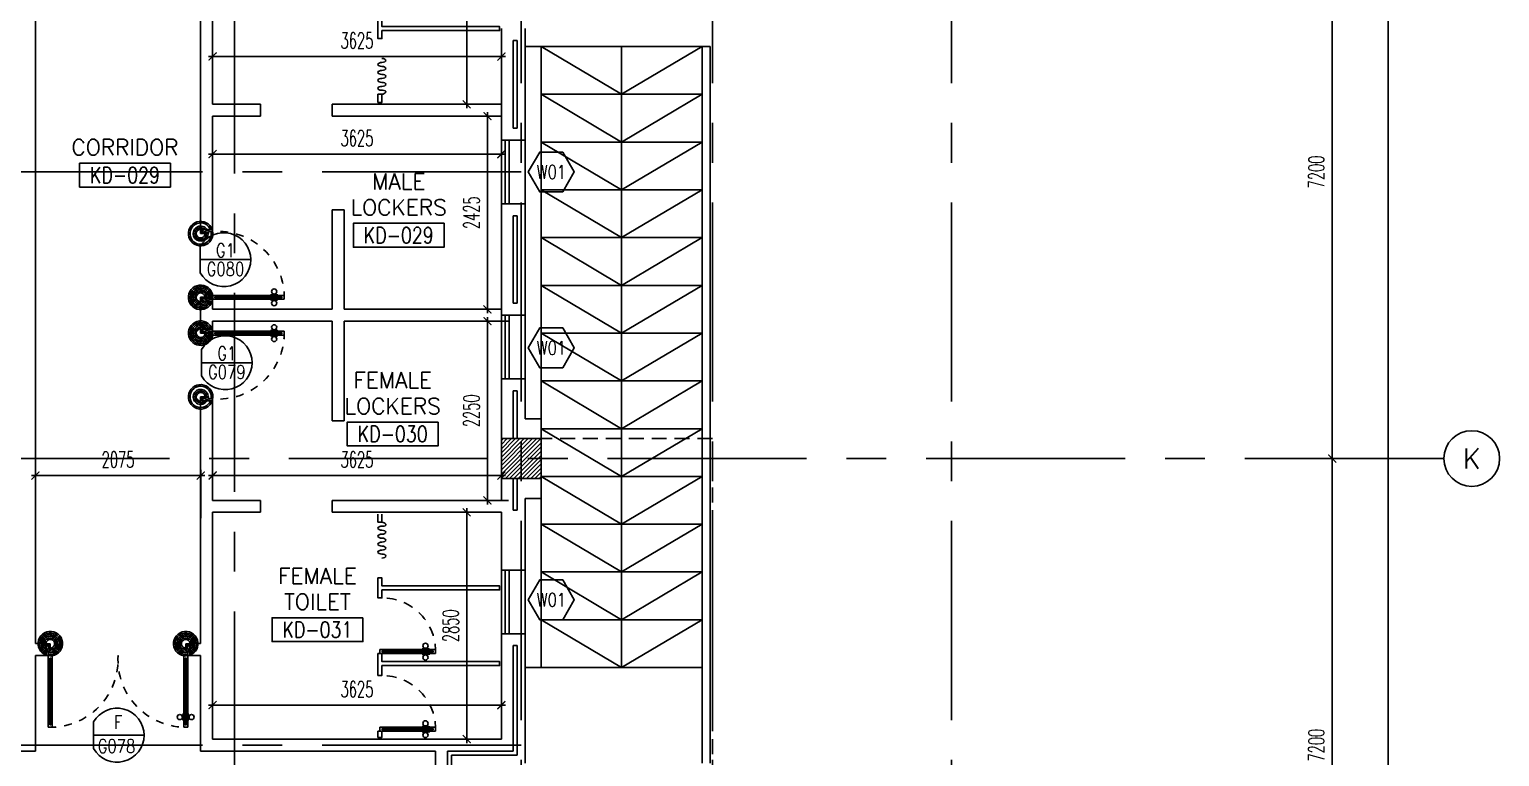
# Model space of a CAD drawing. Extents: x 417866.9 to 417960.2, y 43448 to 43538.2.
# Drawn here: x 417941.76 to 417960.22, y 43507.55 to 43516.68 of the extents above; entities that cross this region are included whole.
import ezdxf
from ezdxf.enums import TextEntityAlignment as Align

# ---------------------------------------------------------------- set-up
doc = ezdxf.new("R2010")
doc.units = 0
doc.header["$MEASUREMENT"] = 0
doc.header["$PDMODE"] = 3
doc.header["$PDSIZE"] = 0.1
for name, pattern in [('CENTERX2', [4, 2.5, -0.5, 0.5, -0.5]), ('HIDDEN', [0.375, 0.25, -0.125]), ('HIDDEN2', [0.1875, 0.125, -0.0625])]:
    doc.linetypes.add(name, pattern=pattern)
doc.layers.get('0').update_dxf_attribs({"linetype": 'CONTINUOUS'})
doc.layers.get('DEFPOINTS').update_dxf_attribs({"linetype": 'CONTINUOUS'})
for name, color, linetype in [('AX-CR', 2, 'CONTINUOUS'), ('AX-DIM', 4, 'CONTINUOUS'), ('AX-TXT', 6, 'CONTINUOUS'), ('AXES', 11, 'CENTERX2'), ('CANOPY-LN', 3, 'CONTINUOUS'), ('COL', 2, 'CONTINUOUS'), ('CURT', 7, 'CONTINUOUS'), ('DIM', 4, 'CONTINUOUS'), ('DOOR', 4, 'CONTINUOUS'), ('DOOR-CR', 2, 'CONTINUOUS'), ('DOOR-NO', 3, 'CONTINUOUS'), ('Handrail', 4, 'CONTINUOUS'), ('HAT', 8, 'CONTINUOUS'), ('INSUL', 7, 'CONTINUOUS'), ('PART', 9, 'CONTINUOUS'), ('Ramb', 3, 'CONTINUOUS'), ('RM-BOX', 2, 'CONTINUOUS'), ('RM-NAME', 2, 'CONTINUOUS'), ('RM-NO', 2, 'CONTINUOUS'), ('WALL', 2, 'CONTINUOUS'), ('WIN', 5, 'CONTINUOUS'), ('WIN-BOX', 3, 'CONTINUOUS'), ('WIN-NO', 5, 'CONTINUOUS')]:
    doc.layers.add(name, color=color, linetype=linetype)
doc.styles.add('ROMANS', font='ROMANS.shx', dxfattribs={"width": 0.6})
doc.dimstyles.new('STANDARD in', dxfattribs={"dimtxt": 0.2, "dimasz": 0.1, "dimexe": 0.07, "dimexo": 0.05, "dimgap": 0.1, "dimtad": 1, "dimdec": 0, "dimlfac": 1000, "dimzin": 0, "dimdsep": 46, "dimtxsty": 'ROMANS', "dimblk": 'ARCHTICK', "dimcen": 0.05, "dimdle": 0.05, "dimclrd": 4, "dimclre": 4, "dimclrt": 2, "dimadec": 0, "dimazin": 0, "dimtfac": 1, "dimtdec": 0, "dimtmove": 2, "dimatfit": 3, "dimfxl": 0, "dimtolj": 1, "dimtzin": 0, "dimarcsym": 0})

# ---------------------------------------------------------------- blocks, each defined once
blk = doc.blocks.new('_ARCHTICK')
at = {"color": 0, "linetype": 'ByBlock', "const_width": 0.15}
blk.add_lwpolyline([(-0.5, -0.5), (0.5, 0.5)], dxfattribs=at)
blk = doc.blocks.new('*D597')
at = {"layer": 'AX-DIM', "color": 4, "lineweight": -2}
for p, q in [((417958.819, 43525.994), (417958.819, 43466.574)), ((417948.236, 43525.944), (417958.889, 43525.944)), ((417948.726, 43466.624), (417958.889, 43466.624))]:
    blk.add_line(p, q, dxfattribs=at)
at = {"layer": 'DEFPOINTS', "color": 0}
for p in [(417948.186, 43525.944), (417948.676, 43466.624), (417958.819, 43466.624)]:
    blk.add_point(p, dxfattribs=at)
at = {"layer": 'AX-DIM', "color": 4, "lineweight": -2, "xscale": 0.1, "yscale": 0.1, "zscale": 0.1}
for p, rotation in [((417958.819, 43525.944), 90), ((417958.819, 43466.624), 270)]:
    blk.add_blockref('_ARCHTICK', p, dxfattribs=dict(at, rotation=rotation))
at = {"layer": 'AX-DIM', "color": 2, "insert": (417958.619, 43496.284), "char_height": 0.2, "attachment_point": 5, "rotation": 90, "style": 'ROMANS'}
blk.add_mtext('\\A1;59320', dxfattribs=at)
blk = doc.blocks.new('CURT2')
at = {"layer": 'CURT'}
blk.add_lwpolyline([(0, 0, -0.116434), (-19, -31, -0.116434), (-50, -50, -0.56066), (-101, -7, 0.45929), (-150, 50, 0.414214), (-200, 0, -0.414214), (-250, -50, -0.414214), (-300, 0, 0.414214), (-350, 50, 0.414214), (-400, 0, -0.414214), (-450, -50, -0.414214), (-500, 0, 0.414214), (-550, 50, 0.414214), (-600, 0, -0.414214), (-650, -50, -0.414214), (-700, 0, 0.414214), (-750, 50, 0.414214), (-800, 0, -0.414214), (-850, -50, -0.414214), (-900, 0, 0.414214)], format="xyb", dxfattribs=at)
blk = doc.blocks.new('RM1')
at = {"layer": 'RM-BOX'}
blk.add_lwpolyline([(570, -200), (-570, -200), (-570, -500), (570, -500)], close=True, dxfattribs=at)
at = {"layer": 'RM-NAME', "style": 'ROMANS'}
for tag, p in [('ROOMNAME1', (0, 324)), ('ROOMNAME2', (0, 0))]:
    blk.add_attdef(tag, text='', height=200, dxfattribs=at).set_placement(p, align=Align.MIDDLE)
at = {"layer": 'RM-NO', "style": 'ROMANS', "width": 0.8}
blk.add_attdef('ROOMNO', text='', height=200, dxfattribs=at).set_placement((0, -350), align=Align.MIDDLE)
blk = doc.blocks.new('A$C272A55A0')
at = {"layer": 'DOOR', "color": 0, "linetype": 'ByBlock'}
for p, q in [((0, 900), (0, 1050)), ((50, 1050), (0, 1050)), ((25, 950), (50, 950)), ((25, 900), (25, 950)), ((50, 950), (50, 1050)), ((1750, 950), (1750, 1050)), ((1750, 1050), (1800, 1050)), ((1775, 950), (1750, 950)), ((1775, 900), (1775, 950)), ((1800, 1050), (1800, 900)), ((0, 900), (25, 900)), ((75, 900), (25, 900)), ((25, 850), (25, 900)), ((42, 850), (25, 850)), ((58, 870), (42, 870)), ((42, 870), (42, 850)), ((58, 850), (58, 870)), ((75, 850), (58, 850)), ((75, 900), (75, 850)), ((1725, 900), (1775, 900)), ((1725, 900), (1725, 850)), ((1725, 850), (1742, 850)), ((1742, 870), (1758, 870)), ((1742, 850), (1742, 870)), ((1758, 870), (1758, 850)), ((1758, 850), (1775, 850)), ((1800, 900), (1775, 900)), ((1775, 850), (1775, 900)), ((25, 50), (42, 50)), ((25, 50), (25, 0)), ((25, 0), (75, 0)), ((75, 0), (25, 0)), ((42, 50), (42, 30)), ((42, 30), (58, 30)), ((58, 50), (75, 50)), ((58, 50), (58, 30)), ((75, 50), (75, 0)), ((1718, 160), (1709, 160)), ((1709, 95), (1709, 160)), ((1718, 95), (1709, 95)), ((1725, 173), (1718, 173)), ((1718, 173), (1718, 83)), ((1718, 95), (1718, 160)), ((1725, 83), (1718, 83)), ((1742, 50), (1725, 50)), ((1725, 50), (1725, 0)), ((1775, 0), (1725, 0)), ((1725, 0), (1775, 0)), ((1742, 50), (1742, 30)), ((1758, 30), (1742, 30)), ((1775, 50), (1758, 50)), ((1758, 50), (1758, 30)), ((1775, 173), (1782, 173)), ((1775, 83), (1782, 83)), ((1775, 50), (1775, 0)), ((1782, 173), (1782, 83)), ((1782, 160), (1791, 160)), ((1782, 95), (1782, 160)), ((1782, 95), (1791, 95)), ((1791, 95), (1791, 160))]:
    blk.add_line(p, q, dxfattribs=at)
at = {"layer": 'DOOR', "color": 9, "linetype": 'ByBlock'}
for p, q in [((50, 1050), (0, 1010)), ((50, 1050), (0, 937)), ((50, 1050), (37, 950)), ((1750, 1050), (1800, 1010)), ((1750, 1050), (1800, 937)), ((1750, 1050), (1763, 950))]:
    blk.add_line(p, q, dxfattribs=at)
at = {"layer": 'DOOR', "linetype": 'ByBlock'}
for p, q in [((25, 850), (25, 50)), ((42, 850), (42, 50)), ((58, 850), (58, 50)), ((75, 50), (75, 850)), ((1725, 50), (1725, 850)), ((1742, 850), (1742, 50)), ((1758, 850), (1758, 50)), ((1775, 850), (1775, 50))]:
    blk.add_line(p, q, dxfattribs=at)
at = {"layer": 'DOOR', "color": 0, "linetype": 'ByBlock'}
for centre in [(1676, 128), (1824, 128)]:
    blk.add_circle(centre, 32.4, dxfattribs=at)
at = {"layer": 'DOOR', "color": 9, "linetype": 'ByBlock'}
for centre, radius, start, end in [((50, 1050), 54.4, 203.2074, 270), ((50, 1050), 74.4, 227.7764, 270), ((50, 1050), 94.4, 238.0182, 270), ((50, 1050), 114, 244.0838, 257.3774), ((50, 1050), 134, 248.1598, 259.28), ((50, 1050), 34.4, 180, 270), ((50, 1050), 14.4, 180, 270), ((1750, 1050), 14.4, 270, 0), ((1750, 1050), 34.4, 270, 0), ((1750, 1050), 54.4, 270, 336.7926), ((1750, 1050), 74.4, 270, 312.2236), ((1750, 1050), 94.4, 270, 301.9818), ((1750, 1050), 114, 282.6226, 295.9162), ((1750, 1050), 134, 280.72, 291.8402), ((50, 1050), 154, 251.1053, 256.2858), ((1750, 1050), 154, 283.7142, 288.8947)]:
    blk.add_arc(centre, radius, start, end, dxfattribs=at)
at = {"layer": 'DOOR', "linetype": 'HIDDEN', "ltscale": 0.5}
for centre, start, end in [((50, 851), 268.3174, 3.2965), ((1750, 851), 176.7035, 271.6826)]:
    blk.add_arc(centre, 851, start, end, dxfattribs=at)
at = {"layer": 'WALL', "linetype": 'ByBlock'}
blk.add_line((1800, 900), (1800, 1050), dxfattribs=at)
blk = doc.blocks.new('DD1')
at = {"layer": 'DOOR-CR'}
blk.add_line((-316, 0), (316, 0), dxfattribs=at)
blk.add_lwpolyline([(-316, -166, 3.820224), (-316, 166)], format="xyb", close=True, dxfattribs=at)
at = {"layer": 'DOOR-NO', "color": 255, "style": 'ROMANS'}
for tag, width, p in [('G', 0.8, (-22, 156)), ('0000', 0.7, (-22, -136))]:
    blk.add_attdef(tag, text='', height=196, dxfattribs=dict(at, width=width)).set_placement(p, align=Align.MIDDLE)
blk = doc.blocks.new('DOOR90')
at = {"layer": 'DOOR', "color": 7, "linetype": 'ByBlock'}
for p, q in [((-150, 0), (0, 0)), ((-150, 0), (-150, -25)), ((0, -50), (-114, 0)), ((0, -50), (-40, 0)), ((0, -50), (0, 0)), ((-1000, -25), (-1050, -25)), ((-1050, -75), (-1050, -25)), ((-1050, -25), (-1050, -75)), ((-1000, -75), (-1050, -75)), ((-1000, -42), (-1020, -42)), ((-1020, -42), (-1020, -58)), ((-1000, -58), (-1020, -58)), ((-1000, -25), (-1000, -42)), ((-1000, -58), (-1000, -75)), ((-878, -18), (-968, -18)), ((-968, -25), (-968, -18)), ((-968, -75), (-968, -82)), ((-878, -82), (-968, -82)), ((-955, -9), (-890, -9)), ((-955, -18), (-955, -9)), ((-955, -18), (-890, -18)), ((-955, -82), (-890, -82)), ((-955, -82), (-955, -91)), ((-955, -91), (-890, -91)), ((-890, -18), (-890, -9)), ((-890, -82), (-890, -91)), ((-878, -25), (-878, -18)), ((-878, -75), (-878, -82)), ((-200, -25), (-150, -25)), ((-200, -42), (-200, -25)), ((-180, -42), (-200, -42)), ((-200, -58), (-180, -58)), ((-200, -75), (-200, -58)), ((-150, -75), (-200, -75)), ((-180, -58), (-180, -42)), ((-150, -25), (-100, -25)), ((-150, -75), (-150, -25)), ((-100, -25), (-100, -50)), ((0, -50), (-100, -37)), ((-100, -50), (0, -50)), ((-150, -875), (-100, -875)), ((-150, -900), (-150, -875)), ((-150, -900), (0, -900)), ((0, -900), (-150, -900)), ((0, -850), (-114, -900)), ((-100, -875), (-100, -850)), ((0, -850), (-100, -863)), ((-100, -850), (0, -850)), ((0, -850), (-40, -900)), ((0, -850), (0, -900))]:
    blk.add_line(p, q, dxfattribs=at)
at = {"layer": 'DOOR', "linetype": 'ByBlock'}
for p, q in [((-200, -25), (-1000, -25)), ((-200, -42), (-1000, -42)), ((-200, -58), (-1000, -58)), ((-1000, -75), (-200, -75))]:
    blk.add_line(p, q, dxfattribs=at)
at = {"layer": 'DOOR', "color": 7, "linetype": 'ByBlock'}
for centre in [(-923, 24), (-923, -124)]:
    blk.add_circle(centre, 32.4, dxfattribs=at)
for centre, radius, start, end in [((0, -50), 154, 161.1053, 166.2858), ((0, -50), 94.4, 148.0182, 180), ((0, -50), 134, 158.1598, 169.28), ((0, -50), 114, 154.0838, 167.3774), ((0, -50), 74.4, 137.7764, 180), ((0, -50), 54.4, 113.2074, 180), ((0, -50), 34.4, 90, 180), ((0, -50), 14.4, 90, 180), ((0, -850), 154, 193.7142, 198.8947), ((0, -850), 134, 190.72, 201.8402), ((0, -850), 94.4, 180, 211.9818), ((0, -850), 74.4, 180, 222.2236), ((0, -850), 54.4, 180, 246.7926), ((0, -850), 34.4, 180, 270), ((0, -850), 14.4, 180, 270)]:
    blk.add_arc(centre, radius, start, end, dxfattribs=at)
at = {"layer": 'DOOR', "linetype": 'HIDDEN', "ltscale": 0.5}
blk.add_arc((-222, -50), 828, 178.2701, 275.003, dxfattribs=at)
blk = doc.blocks.new('WW1')
at = {"layer": 'WIN-BOX'}
blk.add_lwpolyline([(144, -250), (289, 0), (144, 250), (-144, 250), (-289, 0), (-144, -250)], close=True, dxfattribs=at)
at = {"layer": 'WIN-NO', "style": 'ROMANS', "width": 0.8}
blk.add_attdef('W00', text='', height=170, dxfattribs=at).set_placement((0, 0), align=Align.MIDDLE)
blk = doc.blocks.new('COL50')
at = {"layer": 'COL'}
blk.add_lwpolyline([(-250, 250), (-250, -250), (250, -250), (250, 250)], close=True, dxfattribs=at)
blk = doc.blocks.new('*X112')
at = {"color": 0}
for p, q in [((253126, 55101), (253626, 55601)), ((253129, 55156), (253573, 55601)), ((253129, 55209), (253520, 55601)), ((253129, 55262), (253467, 55601)), ((253129, 55315), (253414, 55601)), ((253129, 55368), (253361, 55601)), ((253129, 55421), (253308, 55601)), ((253129, 55475), (253255, 55601)), ((253129, 55528), (253202, 55601)), ((253129, 55581), (253149, 55601)), ((253179, 55101), (253629, 55550)), ((253232, 55101), (253629, 55497)), ((253285, 55101), (253629, 55444)), ((253338, 55101), (253629, 55391)), ((253391, 55101), (253629, 55338)), ((253444, 55101), (253629, 55285)), ((253497, 55101), (253629, 55232)), ((253551, 55101), (253629, 55179)), ((253604, 55101), (253629, 55126))]:
    blk.add_line(p, q, dxfattribs=at)
blk = doc.blocks.new('*D151')
at = {"layer": 'AX-DIM', "color": 4, "lineweight": -2}
for p, q in [((417957.769, 43511.294), (417958.189, 43511.294)), ((417958.119, 43511.344), (417958.119, 43504.044)), ((417957.769, 43504.094), (417958.189, 43504.094))]:
    blk.add_line(p, q, dxfattribs=at)
at = {"layer": 'DEFPOINTS', "color": 0}
for p in [(417957.719, 43511.294), (417957.719, 43504.094), (417958.119, 43504.094)]:
    blk.add_point(p, dxfattribs=at)
at = {"layer": 'AX-DIM', "color": 4, "lineweight": -2, "xscale": 0.1, "yscale": 0.1, "zscale": 0.1}
for p, rotation in [((417958.119, 43511.294), 90), ((417958.119, 43504.094), 270)]:
    blk.add_blockref('_ARCHTICK', p, dxfattribs=dict(at, rotation=rotation))
at = {"layer": 'AX-DIM', "color": 2, "insert": (417957.919, 43507.694), "char_height": 0.2, "attachment_point": 5, "rotation": 90, "style": 'ROMANS'}
blk.add_mtext('\\A1;7200', dxfattribs=at)
blk = doc.blocks.new('*D153')
at = {"layer": 'AX-DIM', "color": 4, "lineweight": -2}
for p, q in [((417957.769, 43518.494), (417958.189, 43518.494)), ((417958.119, 43518.544), (417958.119, 43511.244)), ((417957.769, 43511.294), (417958.189, 43511.294))]:
    blk.add_line(p, q, dxfattribs=at)
at = {"layer": 'DEFPOINTS', "color": 0}
for p in [(417957.719, 43518.494), (417957.719, 43511.294), (417958.119, 43511.294)]:
    blk.add_point(p, dxfattribs=at)
at = {"layer": 'AX-DIM', "color": 4, "lineweight": -2, "xscale": 0.1, "yscale": 0.1, "zscale": 0.1}
for p, rotation in [((417958.119, 43518.494), 90), ((417958.119, 43511.294), 270)]:
    blk.add_blockref('_ARCHTICK', p, dxfattribs=dict(at, rotation=rotation))
at = {"layer": 'AX-DIM', "color": 2, "insert": (417957.919, 43514.894), "char_height": 0.2, "attachment_point": 5, "rotation": 90, "style": 'ROMANS'}
blk.add_mtext('\\A1;7200', dxfattribs=at)
blk = doc.blocks.new('AXR')
at = {"layer": 'AX-CR'}
blk.add_circle((350, 0), 350, dxfattribs=at)
at = {"layer": 'AX-TXT', "style": 'ROMANS'}
blk.add_attdef('AX', text='', height=250, dxfattribs=at).set_placement((350, 0), align=Align.MIDDLE)
blk = doc.blocks.new('*D331')
at = {"layer": 'DEFPOINTS', "color": 0}
for p in [(417947.502, 43518.594), (417947.252, 43515.744), (417947.502, 43515.744)]:
    blk.add_point(p, dxfattribs=at)
at = {"layer": 'DIM', "color": 4, "lineweight": -2}
for p, q in [((417947.452, 43518.594), (417947.182, 43518.594)), ((417947.252, 43518.644), (417947.252, 43515.694)), ((417947.452, 43515.744), (417947.182, 43515.744))]:
    blk.add_line(p, q, dxfattribs=at)
at = {"layer": 'DIM', "color": 4, "lineweight": -2, "xscale": 0.1, "yscale": 0.1, "zscale": 0.1}
for p, rotation in [((417947.252, 43518.594), 90), ((417947.252, 43515.744), 270)]:
    blk.add_blockref('_ARCHTICK', p, dxfattribs=dict(at, rotation=rotation))
at = {"layer": 'DIM', "color": 2, "insert": (417947.052, 43517.169), "char_height": 0.2, "attachment_point": 5, "rotation": 90, "style": 'ROMANS'}
blk.add_mtext('\\A1;2850', dxfattribs=at)
blk = doc.blocks.new('*D332')
at = {"layer": 'DEFPOINTS', "color": 0}
for p in [(417944.062, 43516.344), (417944.062, 43516.094), (417947.687, 43516.094)]:
    blk.add_point(p, dxfattribs=at)
at = {"layer": 'DIM', "color": 4, "lineweight": -2}
for p, q in [((417944.062, 43516.144), (417944.062, 43516.414)), ((417947.687, 43516.144), (417947.687, 43516.414)), ((417947.737, 43516.344), (417944.012, 43516.344))]:
    blk.add_line(p, q, dxfattribs=at)
at = {"layer": 'DIM', "color": 4, "lineweight": -2, "xscale": 0.1, "yscale": 0.1, "zscale": 0.1, "rotation": 180}
blk.add_blockref('_ARCHTICK', (417944.062, 43516.344), dxfattribs=at)
at = {"layer": 'DIM', "color": 4, "lineweight": -2, "xscale": 0.1, "yscale": 0.1, "zscale": 0.1}
blk.add_blockref('_ARCHTICK', (417947.687, 43516.344), dxfattribs=at)
at = {"layer": 'DIM', "color": 2, "insert": (417945.874, 43516.544), "char_height": 0.2, "attachment_point": 5, "style": 'ROMANS'}
blk.add_mtext('\\A1;3625', dxfattribs=at)
blk = doc.blocks.new('*D585')
at = {"layer": 'DEFPOINTS', "color": 0}
for p in [(417947.179, 43515.594), (417947.179, 43513.169), (417947.512, 43513.169)]:
    blk.add_point(p, dxfattribs=at)
at = {"layer": 'DIM', "color": 4, "lineweight": -2}
for p, q in [((417947.512, 43515.644), (417947.512, 43513.119)), ((417947.229, 43515.594), (417947.582, 43515.594)), ((417947.229, 43513.169), (417947.582, 43513.169))]:
    blk.add_line(p, q, dxfattribs=at)
at = {"layer": 'DIM', "color": 4, "lineweight": -2, "xscale": 0.1, "yscale": 0.1, "zscale": 0.1}
for p, rotation in [((417947.512, 43515.594), 90), ((417947.512, 43513.169), 270)]:
    blk.add_blockref('_ARCHTICK', p, dxfattribs=dict(at, rotation=rotation))
at = {"layer": 'DIM', "color": 2, "insert": (417947.312, 43514.382), "char_height": 0.2, "attachment_point": 5, "rotation": 90, "style": 'ROMANS'}
blk.add_mtext('\\A1;2425', dxfattribs=at)
blk = doc.blocks.new('*D333')
at = {"layer": 'DEFPOINTS', "color": 0}
for p in [(417944.062, 43515.118), (417944.062, 43514.456), (417947.687, 43513.694)]:
    blk.add_point(p, dxfattribs=at)
at = {"layer": 'DIM', "color": 4, "lineweight": -2}
for p, q in [((417947.737, 43515.118), (417944.012, 43515.118)), ((417944.062, 43514.506), (417944.062, 43515.188)), ((417947.687, 43513.744), (417947.687, 43515.188))]:
    blk.add_line(p, q, dxfattribs=at)
at = {"layer": 'DIM', "color": 4, "lineweight": -2, "xscale": 0.1, "yscale": 0.1, "zscale": 0.1, "rotation": 180}
blk.add_blockref('_ARCHTICK', (417944.062, 43515.118), dxfattribs=at)
at = {"layer": 'DIM', "color": 4, "lineweight": -2, "xscale": 0.1, "yscale": 0.1, "zscale": 0.1}
blk.add_blockref('_ARCHTICK', (417947.687, 43515.118), dxfattribs=at)
at = {"layer": 'DIM', "color": 2, "insert": (417945.874, 43515.318), "char_height": 0.2, "attachment_point": 5, "style": 'ROMANS'}
blk.add_mtext('\\A1;3625', dxfattribs=at)
blk = doc.blocks.new('*D584')
at = {"layer": 'DEFPOINTS', "color": 0}
for p in [(417947.825, 43513.019), (417947.512, 43510.769), (417947.825, 43510.769)]:
    blk.add_point(p, dxfattribs=at)
at = {"layer": 'DIM', "color": 4, "lineweight": -2}
for p, q in [((417947.512, 43513.069), (417947.512, 43510.719)), ((417947.775, 43513.019), (417947.442, 43513.019)), ((417947.775, 43510.769), (417947.442, 43510.769))]:
    blk.add_line(p, q, dxfattribs=at)
at = {"layer": 'DIM', "color": 4, "lineweight": -2, "xscale": 0.1, "yscale": 0.1, "zscale": 0.1}
for p, rotation in [((417947.512, 43513.019), 90), ((417947.512, 43510.769), 270)]:
    blk.add_blockref('_ARCHTICK', p, dxfattribs=dict(at, rotation=rotation))
at = {"layer": 'DIM', "color": 2, "insert": (417947.312, 43511.894), "char_height": 0.2, "attachment_point": 5, "rotation": 90, "style": 'ROMANS'}
blk.add_mtext('\\A1;2250', dxfattribs=at)
blk = doc.blocks.new('*D334')
at = {"layer": 'DEFPOINTS', "color": 0}
for p in [(417944.062, 43511.081), (417944.062, 43510.907), (417947.687, 43510.907)]:
    blk.add_point(p, dxfattribs=at)
at = {"layer": 'DIM', "color": 4, "lineweight": -2}
for p, q in [((417947.737, 43511.081), (417944.012, 43511.081)), ((417944.062, 43510.957), (417944.062, 43511.151)), ((417947.687, 43510.957), (417947.687, 43511.151))]:
    blk.add_line(p, q, dxfattribs=at)
at = {"layer": 'DIM', "color": 4, "lineweight": -2, "xscale": 0.1, "yscale": 0.1, "zscale": 0.1, "rotation": 180}
blk.add_blockref('_ARCHTICK', (417944.062, 43511.081), dxfattribs=at)
at = {"layer": 'DIM', "color": 4, "lineweight": -2, "xscale": 0.1, "yscale": 0.1, "zscale": 0.1}
blk.add_blockref('_ARCHTICK', (417947.687, 43511.081), dxfattribs=at)
at = {"layer": 'DIM', "color": 2, "insert": (417945.874, 43511.281), "char_height": 0.2, "attachment_point": 5, "style": 'ROMANS'}
blk.add_mtext('\\A1;3625', dxfattribs=at)
blk = doc.blocks.new('*D335')
at = {"layer": 'DEFPOINTS', "color": 0}
for p in [(417947.523, 43510.619), (417947.252, 43507.769), (417947.523, 43507.769)]:
    blk.add_point(p, dxfattribs=at)
at = {"layer": 'DIM', "color": 4, "lineweight": -2}
for p, q in [((417947.252, 43510.669), (417947.252, 43507.719)), ((417947.473, 43510.619), (417947.182, 43510.619)), ((417947.473, 43507.769), (417947.182, 43507.769))]:
    blk.add_line(p, q, dxfattribs=at)
at = {"layer": 'DIM', "color": 4, "lineweight": -2, "xscale": 0.1, "yscale": 0.1, "zscale": 0.1}
for p, rotation in [((417947.252, 43510.619), 90), ((417947.252, 43507.769), 270)]:
    blk.add_blockref('_ARCHTICK', p, dxfattribs=dict(at, rotation=rotation))
at = {"layer": 'DIM', "color": 2, "insert": (417947.052, 43509.194), "char_height": 0.2, "attachment_point": 5, "rotation": 90, "style": 'ROMANS'}
blk.add_mtext('\\A1;2850', dxfattribs=at)
blk = doc.blocks.new('*D336')
at = {"layer": 'DEFPOINTS', "color": 0}
for p in [(417944.062, 43508.238), (417944.062, 43508.197), (417947.687, 43508.238)]:
    blk.add_point(p, dxfattribs=at)
at = {"layer": 'DIM', "color": 4, "lineweight": -2}
for p, q in [((417947.737, 43508.197), (417944.012, 43508.197)), ((417944.062, 43508.188), (417944.062, 43508.127)), ((417947.687, 43508.188), (417947.687, 43508.127))]:
    blk.add_line(p, q, dxfattribs=at)
at = {"layer": 'DIM', "color": 4, "lineweight": -2, "xscale": 0.1, "yscale": 0.1, "zscale": 0.1, "rotation": 180}
blk.add_blockref('_ARCHTICK', (417944.062, 43508.197), dxfattribs=at)
at = {"layer": 'DIM', "color": 4, "lineweight": -2, "xscale": 0.1, "yscale": 0.1, "zscale": 0.1}
blk.add_blockref('_ARCHTICK', (417947.687, 43508.197), dxfattribs=at)
at = {"layer": 'DIM', "color": 2, "insert": (417945.874, 43508.397), "char_height": 0.2, "attachment_point": 5, "style": 'ROMANS'}
blk.add_mtext('\\A1;3625', dxfattribs=at)
blk = doc.blocks.new('*D337')
at = {"layer": 'DEFPOINTS', "color": 0}
for p in [(417941.837, 43511.081), (417941.837, 43510.494), (417943.912, 43510.494)]:
    blk.add_point(p, dxfattribs=at)
at = {"layer": 'DIM', "color": 4, "lineweight": -2}
for p, q in [((417943.962, 43511.081), (417941.787, 43511.081)), ((417941.837, 43510.544), (417941.837, 43511.151)), ((417943.912, 43510.544), (417943.912, 43511.151))]:
    blk.add_line(p, q, dxfattribs=at)
at = {"layer": 'DIM', "color": 4, "lineweight": -2, "xscale": 0.1, "yscale": 0.1, "zscale": 0.1, "rotation": 180}
blk.add_blockref('_ARCHTICK', (417941.837, 43511.081), dxfattribs=at)
at = {"layer": 'DIM', "color": 4, "lineweight": -2, "xscale": 0.1, "yscale": 0.1, "zscale": 0.1}
blk.add_blockref('_ARCHTICK', (417943.912, 43511.081), dxfattribs=at)
at = {"layer": 'DIM', "color": 2, "insert": (417942.874, 43511.281), "char_height": 0.2, "attachment_point": 5, "style": 'ROMANS'}
blk.add_mtext('\\A1;2075', dxfattribs=at)

msp = doc.modelspace()

# ---------------------------------------------------------------- linework, layer by layer
at = {"layer": 'AXES'}
for p, q in [((417947.9366, 43460.01), (417947.9366, 43537.5491)), ((417950.3366, 43460.01), (417950.3366, 43537.5491)), ((417953.3366, 43460.01), (417953.3366, 43537.5491)), ((417944.3366, 43466.8743), (417944.3366, 43525.6943)), ((417947.9366, 43514.8943), (417929.9366, 43514.8943)), ((417959.5194, 43511.2943), (417889.6966, 43511.2943)), ((417947.9366, 43507.6943), (417889.6966, 43507.6943))]:
    msp.add_line(p, q, dxfattribs=at)
at = {"layer": 'CANOPY-LN', "linetype": 'HIDDEN2', "ltscale": 1.5}
for p, q in [((417950.3366, 43511.5443), (417948.1866, 43511.5443)), ((417950.3366, 43503.8443), (417950.3366, 43511.5443))]:
    msp.add_line(p, q, dxfattribs=at)
at = {"layer": 'DOOR', "linetype": 'ByBlock'}
for p, q in [((417946.1616, 43508.8943), (417946.2116, 43508.8943)), ((417946.1616, 43508.8943), (417946.1616, 43508.8443)), ((417946.2116, 43508.8443), (417946.1616, 43508.8443)), ((417946.2116, 43508.8773), (417946.1916, 43508.8773)), ((417946.1916, 43508.8773), (417946.1916, 43508.8613)), ((417946.1916, 43508.8613), (417946.2116, 43508.8613)), ((417946.8116, 43508.8943), (417946.2116, 43508.8943)), ((417946.2116, 43508.8943), (417946.2116, 43508.8773)), ((417946.2116, 43508.8773), (417946.8116, 43508.8773)), ((417946.2116, 43508.8613), (417946.8116, 43508.8613)), ((417946.2116, 43508.8613), (417946.2116, 43508.8443)), ((417946.2116, 43508.8443), (417946.8116, 43508.8443)), ((417946.7019, 43508.9015), (417946.7019, 43508.9105)), ((417946.7667, 43508.9105), (417946.7019, 43508.9105)), ((417946.7667, 43508.9015), (417946.7019, 43508.9015)), ((417946.7019, 43508.8371), (417946.7019, 43508.8281)), ((417946.7667, 43508.8371), (417946.7019, 43508.8371)), ((417946.7667, 43508.8281), (417946.7019, 43508.8281)), ((417946.7667, 43508.9015), (417946.7667, 43508.9105)), ((417946.7667, 43508.8371), (417946.7667, 43508.8281)), ((417946.7793, 43508.8943), (417946.7793, 43508.9015)), ((417946.7893, 43508.9015), (417946.7793, 43508.9015)), ((417946.7793, 43508.8443), (417946.7793, 43508.8371)), ((417946.7893, 43508.8371), (417946.7793, 43508.8371)), ((417946.7893, 43508.8943), (417946.7893, 43508.9015)), ((417946.7893, 43508.8443), (417946.7893, 43508.8371)), ((417946.8116, 43508.8773), (417946.8116, 43508.8943)), ((417946.8116, 43508.8943), (417946.8616, 43508.8943)), ((417946.8116, 43508.8773), (417946.8316, 43508.8773)), ((417946.8116, 43508.8443), (417946.8116, 43508.8613)), ((417946.8116, 43508.8613), (417946.8316, 43508.8613)), ((417946.8116, 43508.8443), (417946.8616, 43508.8443)), ((417946.8316, 43508.8613), (417946.8316, 43508.8773)), ((417946.8616, 43508.8443), (417946.8616, 43508.8943)), ((417946.8616, 43508.8943), (417946.8616, 43508.8443)), ((417946.1616, 43507.9193), (417946.2116, 43507.9193)), ((417946.1616, 43507.9193), (417946.1616, 43507.8693)), ((417946.2116, 43507.9023), (417946.1916, 43507.9023)), ((417946.1916, 43507.9023), (417946.1916, 43507.8863)), ((417946.8116, 43507.9193), (417946.2116, 43507.9193)), ((417946.2116, 43507.9193), (417946.2116, 43507.9023)), ((417946.2116, 43507.9023), (417946.8116, 43507.9023)), ((417946.7019, 43507.9265), (417946.7019, 43507.9355)), ((417946.7667, 43507.9355), (417946.7019, 43507.9355)), ((417946.7667, 43507.9265), (417946.7019, 43507.9265)), ((417946.7667, 43507.9265), (417946.7667, 43507.9355)), ((417946.7793, 43507.9193), (417946.7793, 43507.9265)), ((417946.7893, 43507.9265), (417946.7793, 43507.9265)), ((417946.7893, 43507.9193), (417946.7893, 43507.9265)), ((417946.8116, 43507.9023), (417946.8116, 43507.9193)), ((417946.8116, 43507.9193), (417946.8616, 43507.9193)), ((417946.8116, 43507.9023), (417946.8316, 43507.9023)), ((417946.8316, 43507.8863), (417946.8316, 43507.9023)), ((417946.8616, 43507.8693), (417946.8616, 43507.9193)), ((417946.8616, 43507.9193), (417946.8616, 43507.8693)), ((417946.2116, 43507.8693), (417946.1616, 43507.8693)), ((417946.1916, 43507.8863), (417946.2116, 43507.8863)), ((417946.2116, 43507.8863), (417946.8116, 43507.8863)), ((417946.2116, 43507.8863), (417946.2116, 43507.8693)), ((417946.2116, 43507.8693), (417946.8116, 43507.8693)), ((417946.7019, 43507.8621), (417946.7019, 43507.8531)), ((417946.7667, 43507.8621), (417946.7019, 43507.8621)), ((417946.7667, 43507.8531), (417946.7019, 43507.8531)), ((417946.7667, 43507.8621), (417946.7667, 43507.8531)), ((417946.7793, 43507.8693), (417946.7793, 43507.8621)), ((417946.7893, 43507.8621), (417946.7793, 43507.8621)), ((417946.7893, 43507.8693), (417946.7893, 43507.8621)), ((417946.8116, 43507.8693), (417946.8116, 43507.8863)), ((417946.8116, 43507.8863), (417946.8316, 43507.8863)), ((417946.8116, 43507.8693), (417946.8616, 43507.8693))]:
    msp.add_line(p, q, dxfattribs=at)
for centre in [(417946.7343, 43508.9429), (417946.7343, 43508.7958), (417946.7343, 43507.9679), (417946.7343, 43507.8208)]:
    msp.add_circle(centre, 0.0324, dxfattribs=at)
at = {"layer": 'DOOR', "linetype": 'HIDDEN', "ltscale": 0.5}
for centre in [(417946.1871, 43508.8693), (417946.1871, 43507.8943)]:
    msp.add_arc(centre, 0.675, 357.87745, 90.03923, dxfattribs=at)
at = {"layer": 'Handrail'}
for p, q in [((417948.1866, 43516.4693), (417947.9866, 43516.4693)), ((417948.1866, 43511.7943), (417948.1866, 43516.4693)), ((417950.2066, 43507.4693), (417950.2066, 43516.4693)), ((417950.2066, 43516.4693), (417950.3066, 43516.4693)), ((417950.3066, 43507.4693), (417950.3066, 43516.4693)), ((417948.1866, 43508.6693), (417948.1866, 43510.7943)), ((417948.1866, 43508.6693), (417947.9866, 43508.6693))]:
    msp.add_line(p, q, dxfattribs=at)
at = {"layer": 'INSUL'}
for p, q in [((417947.8366, 43516.5443), (417947.8366, 43515.4443)), ((417947.8866, 43516.5443), (417947.8366, 43516.5443)), ((417947.8866, 43516.5443), (417947.8866, 43515.4443)), ((417947.8866, 43515.4443), (417947.8366, 43515.4443)), ((417947.8366, 43513.2443), (417947.8366, 43514.3443)), ((417947.8866, 43514.3443), (417947.8366, 43514.3443)), ((417947.8866, 43513.2443), (417947.8866, 43514.3443)), ((417947.8866, 43513.2443), (417947.8366, 43513.2443)), ((417947.8366, 43512.1443), (417947.8366, 43511.5443)), ((417947.8866, 43512.1443), (417947.8366, 43512.1443)), ((417947.8866, 43512.1443), (417947.8866, 43511.5443)), ((417947.8366, 43510.6443), (417947.8366, 43511.0443)), ((417947.8866, 43510.6443), (417947.8866, 43511.0443)), ((417947.8366, 43510.6443), (417947.8866, 43510.6443)), ((417947.8366, 43507.6193), (417947.8366, 43508.9443)), ((417947.8366, 43508.9443), (417947.8866, 43508.9443)), ((417947.8866, 43507.5693), (417947.8866, 43508.9443)), ((417947.0116, 43507.6193), (417947.0116, 43507.4427)), ((417947.8366, 43507.6193), (417947.0116, 43507.6193)), ((417947.0616, 43507.5693), (417947.0616, 43507.4427)), ((417947.8866, 43507.5693), (417947.0616, 43507.5693))]:
    msp.add_line(p, q, dxfattribs=at)
at = {"layer": 'PART'}
for p, q in [((417946.1866, 43515.8693), (417946.1366, 43515.8693)), ((417946.1366, 43510.4943), (417946.1366, 43510.5963)), ((417946.1866, 43510.4943), (417946.1366, 43510.4943)), ((417946.1866, 43510.4943), (417946.1866, 43510.5963)), ((417946.1366, 43508.5693), (417946.1366, 43508.8443)), ((417946.1866, 43508.8443), (417946.1366, 43508.8443)), ((417946.1866, 43508.8443), (417946.1366, 43508.8443)), ((417946.1866, 43508.7443), (417946.1866, 43508.8443)), ((417946.1866, 43508.5693), (417946.1866, 43508.6943)), ((417946.1866, 43508.5693), (417946.1366, 43508.5693)), ((417946.1866, 43507.8693), (417946.1366, 43507.8693))]:
    msp.add_line(p, q, dxfattribs=at)
for points in [[(417946.1366, 43516.8193), (417946.1866, 43516.8193), (417946.1866, 43516.7193), (417947.6636, 43516.7193), (417947.6636, 43516.6693), (417946.1866, 43516.6693), (417946.1866, 43516.5693), (417946.1366, 43516.5693)], [(417946.1366, 43515.8693), (417946.1866, 43515.8693), (417946.1866, 43515.7673), (417946.1366, 43515.7673)], [(417946.1366, 43509.7943), (417946.1866, 43509.7943), (417946.1866, 43509.6943), (417947.6636, 43509.6943), (417947.6636, 43509.6443), (417946.1866, 43509.6443), (417946.1871, 43509.5443), (417946.1366, 43509.5443)], [(417946.1366, 43508.8443), (417946.1866, 43508.8443), (417946.1866, 43508.7443), (417947.6636, 43508.7443), (417947.6636, 43508.6943), (417946.1866, 43508.6943), (417946.1871, 43508.5693), (417946.1366, 43508.5693)], [(417946.1366, 43507.8693), (417946.1866, 43507.8693), (417946.1866, 43507.7923), (417946.1366, 43507.7923)]]:
    msp.add_lwpolyline(points, close=True, dxfattribs=at)
at = {"layer": 'Ramb'}
for p, q in [((417950.2066, 43516.4693), (417948.1866, 43516.4693)), ((417948.1866, 43516.4693), (417949.1966, 43515.8693)), ((417949.1966, 43508.6693), (417949.1966, 43516.4693)), ((417949.1966, 43515.8693), (417950.2066, 43516.4693)), ((417950.2066, 43515.8693), (417948.1866, 43515.8693)), ((417948.1866, 43515.8693), (417949.1966, 43515.2693)), ((417949.1966, 43515.2693), (417950.2066, 43515.8693)), ((417950.2066, 43515.2693), (417948.1866, 43515.2693)), ((417948.1866, 43515.2693), (417949.1966, 43514.6693)), ((417949.1966, 43514.6693), (417950.2066, 43515.2693)), ((417950.2066, 43514.6693), (417948.1866, 43514.6693)), ((417948.1866, 43514.6693), (417949.1966, 43514.0693)), ((417949.1966, 43514.0693), (417950.2066, 43514.6693)), ((417950.2066, 43514.0693), (417948.1866, 43514.0693)), ((417948.1866, 43514.0693), (417949.1966, 43513.4693)), ((417949.1966, 43513.4693), (417950.2066, 43514.0693)), ((417950.2066, 43513.4693), (417948.1866, 43513.4693)), ((417948.1866, 43513.4693), (417949.1966, 43512.8693)), ((417949.1966, 43512.8693), (417950.2066, 43513.4693)), ((417950.2066, 43512.8693), (417948.1866, 43512.8693)), ((417948.1866, 43512.8693), (417949.1966, 43512.2693)), ((417949.1966, 43512.2693), (417950.2066, 43512.8693)), ((417950.2066, 43512.2693), (417948.1866, 43512.2693)), ((417948.1866, 43512.2693), (417949.1966, 43511.6693)), ((417949.1966, 43511.6693), (417950.2066, 43512.2693)), ((417950.2066, 43511.6693), (417948.1866, 43511.6693)), ((417948.1866, 43511.6693), (417949.1966, 43511.0693)), ((417949.1966, 43511.0693), (417950.2066, 43511.6693)), ((417950.2066, 43511.0693), (417948.1866, 43511.0693)), ((417948.1866, 43511.0693), (417949.1966, 43510.4693)), ((417949.1966, 43510.4693), (417950.2066, 43511.0693)), ((417950.2066, 43510.4693), (417948.1866, 43510.4693)), ((417948.1866, 43510.4693), (417949.1966, 43509.8693)), ((417949.1966, 43509.8693), (417950.2066, 43510.4693)), ((417950.2066, 43509.8693), (417948.1866, 43509.8693)), ((417948.1866, 43509.8693), (417949.1966, 43509.2693)), ((417949.1966, 43509.2693), (417950.2066, 43509.8693)), ((417950.2066, 43509.2693), (417948.1866, 43509.2693)), ((417948.1866, 43509.2693), (417949.1966, 43508.6693)), ((417949.1966, 43508.6693), (417950.2066, 43509.2693)), ((417950.2066, 43508.6693), (417948.1866, 43508.6693))]:
    msp.add_line(p, q, dxfattribs=at)
at = {"layer": 'WALL'}
for p, q in [((417944.0616, 43515.7443), (417944.0616, 43518.5943)), ((417941.8366, 43517.8193), (417941.8366, 43508.9693)), ((417943.9116, 43517.8193), (417943.9116, 43514.1693)), ((417947.6866, 43516.6943), (417947.6866, 43515.2943)), ((417947.9866, 43516.6943), (417947.9866, 43515.2943)), ((417944.6616, 43515.7443), (417944.0616, 43515.7443)), ((417944.6616, 43515.7443), (417944.6616, 43515.5943)), ((417945.5616, 43515.5943), (417945.5616, 43515.7443)), ((417947.6866, 43515.7443), (417945.5616, 43515.7443)), ((417944.6616, 43515.5943), (417944.0616, 43515.5943)), ((417944.0616, 43514.1693), (417944.0616, 43515.5943)), ((417947.6866, 43515.5943), (417945.5616, 43515.5943)), ((417947.9866, 43515.2943), (417947.6866, 43515.2943)), ((417945.7116, 43514.4193), (417945.5616, 43514.4193)), ((417945.5616, 43513.1693), (417945.5616, 43514.4193)), ((417945.7116, 43513.1693), (417945.7116, 43514.4193)), ((417947.9866, 43514.4943), (417947.6866, 43514.4943)), ((417947.6866, 43513.0943), (417947.6866, 43514.4943)), ((417947.9866, 43513.0943), (417947.9866, 43514.4943)), ((417944.0616, 43514.1693), (417943.9116, 43514.1693)), ((417943.9116, 43513.2693), (417943.9116, 43512.9193)), ((417944.0616, 43513.2693), (417943.9116, 43513.2693)), ((417944.0616, 43513.1693), (417944.0616, 43513.2693)), ((417945.5616, 43513.1693), (417944.0616, 43513.1693)), ((417947.6866, 43513.1693), (417945.7116, 43513.1693)), ((417947.6866, 43513.0943), (417947.6866, 43513.0193)), ((417947.9866, 43513.0943), (417947.6866, 43513.0943)), ((417944.0616, 43512.9193), (417943.9116, 43512.9193)), ((417945.5616, 43513.0193), (417944.0616, 43513.0193)), ((417944.0616, 43513.0193), (417944.0616, 43512.9193)), ((417945.5616, 43513.0193), (417945.5616, 43511.7693)), ((417945.7116, 43513.0193), (417945.7116, 43511.7693)), ((417947.6866, 43513.0193), (417945.7116, 43513.0193)), ((417947.9866, 43512.2943), (417947.6866, 43512.2943)), ((417947.6866, 43511.5443), (417947.6866, 43512.2943)), ((417947.9866, 43511.7943), (417947.9866, 43512.2943)), ((417943.9116, 43512.0193), (417943.9116, 43508.9693)), ((417944.0616, 43512.0193), (417943.9116, 43512.0193)), ((417944.0616, 43512.0193), (417944.0616, 43510.7693)), ((417945.7116, 43511.7693), (417945.5616, 43511.7693)), ((417948.1866, 43511.7943), (417947.9866, 43511.7943)), ((417948.1866, 43511.7943), (417948.1866, 43510.7943)), ((417947.6866, 43510.7693), (417947.6866, 43511.0443)), ((417944.6616, 43510.7693), (417944.0616, 43510.7693)), ((417944.6616, 43510.6193), (417944.6616, 43510.7693)), ((417945.5616, 43510.7693), (417945.5616, 43510.6193)), ((417947.6866, 43510.7693), (417945.5616, 43510.7693)), ((417947.9866, 43507.4693), (417947.9866, 43510.7943)), ((417948.1866, 43510.7943), (417947.9866, 43510.7943)), ((417944.0616, 43510.6193), (417944.0616, 43507.7693)), ((417944.6616, 43510.6193), (417944.0616, 43510.6193)), ((417947.6866, 43510.6193), (417945.5616, 43510.6193)), ((417947.6866, 43509.8943), (417947.6866, 43510.6193)), ((417947.6866, 43509.8943), (417947.9866, 43509.8943)), ((417947.6866, 43507.7693), (417947.6866, 43509.0943)), ((417947.6866, 43509.0943), (417947.9866, 43509.0943)), ((417941.9741, 43508.9693), (417941.8366, 43508.9693)), ((417941.8366, 43508.8193), (417941.8366, 43507.6193)), ((417941.9741, 43508.8193), (417941.8366, 43508.8193)), ((417941.9741, 43508.8193), (417941.9741, 43508.9693)), ((417943.9116, 43508.9693), (417943.7741, 43508.9693)), ((417943.7741, 43508.8193), (417943.7741, 43508.9693)), ((417943.9116, 43508.8193), (417943.7741, 43508.8193)), ((417943.9116, 43508.8193), (417943.9116, 43507.6193)), ((417947.6866, 43507.7693), (417944.0616, 43507.7693)), ((417941.8366, 43507.6193), (417938.1316, 43507.6193)), ((417946.8616, 43507.6193), (417943.9116, 43507.6193)), ((417946.8616, 43507.6193), (417946.8616, 43507.2947))]:
    msp.add_line(p, q, dxfattribs=at)
at = {"layer": 'WIN'}
for p, q in [((417947.6866, 43515.2943), (417947.6866, 43514.4943)), ((417947.7366, 43515.2943), (417947.7366, 43514.4943)), ((417947.7866, 43515.2943), (417947.7866, 43514.4943)), ((417947.9866, 43515.2943), (417947.9866, 43514.4943)), ((417947.6866, 43513.0943), (417947.6866, 43512.2943)), ((417947.7366, 43513.0943), (417947.7366, 43512.2943)), ((417947.7866, 43513.0943), (417947.7866, 43512.2943)), ((417947.9866, 43513.0943), (417947.9866, 43512.2943)), ((417947.6866, 43509.0943), (417947.6866, 43509.8943)), ((417947.7366, 43509.0943), (417947.7366, 43509.8943)), ((417947.7866, 43509.0943), (417947.7866, 43509.8943)), ((417947.9866, 43509.0943), (417947.9866, 43509.8943))]:
    msp.add_line(p, q, dxfattribs=at)

# ---------------------------------------------------------------- block references
at = {"layer": 'AXES', "xscale": 0.001000000047497451, "yscale": 0.0009999999892897904, "zscale": 0.001}
msp.add_blockref('AXR', (417959.5194, 43511.2943), dxfattribs=at).add_auto_attribs({'AX': 'K'})
at = {"layer": 'COL', "xscale": -0.001000000047497451, "yscale": 0.0009999999892897904, "zscale": 0.001}
msp.add_blockref('COL50', (417947.9366, 43511.2943), dxfattribs=at)
at = {"layer": 'DOOR', "color": 0, "xscale": 0.001000000047497451, "yscale": 0.0009999999892897904, "zscale": 0.001, "rotation": 180}
msp.add_blockref('DOOR90', (417943.9116, 43513.2693), dxfattribs=at)
at = {"layer": 'DOOR', "color": 0, "yscale": 0.0009999999892897904, "zscale": 0.001}
for name, p, xscale in [('DOOR90', (417943.9116, 43512.9193), -0.001000000047497451), ('A$C272A55A0', (417941.9741, 43507.919), 0.001000000047497451)]:
    msp.add_blockref(name, p, dxfattribs=dict(at, xscale=xscale))
at = {"layer": 'DOOR-NO'}
ref = msp.add_blockref('DD1', (417944.2226, 43513.7926), dxfattribs=dict(at, xscale=0.001000000047497451, yscale=0.0009999999892897904, zscale=0.001))
ref.add_attrib('G', 'G1', dxfattribs={"height": 0.17, "style": 'ROMANS', "width": 0.8}).set_placement((417944.2226, 43513.9106), align=Align.MIDDLE)
ref.add_attrib('000', 'G080', dxfattribs={"height": 0.17, "style": 'ROMANS', "width": 0.8}).set_placement((417944.2226, 43513.6747), align=Align.MIDDLE)
ref = msp.add_blockref('DD1', (417944.2399, 43512.4981), dxfattribs=dict(at, xscale=0.001000000047497451, yscale=0.0009999999892897904, zscale=0.001))
ref.add_attrib('G', 'G1', dxfattribs={"height": 0.17, "style": 'ROMANS', "width": 0.8}).set_placement((417944.2399, 43512.6161), align=Align.MIDDLE)
ref.add_attrib('000', 'G079', dxfattribs={"height": 0.17, "style": 'ROMANS', "width": 0.8}).set_placement((417944.2399, 43512.3803), align=Align.MIDDLE)
ref = msp.add_blockref('DD1', (417942.884, 43507.8194), dxfattribs=dict(at, xscale=0.001000000047497451, yscale=0.0009999999892897904, zscale=0.001))
ref.add_attrib('G', 'F', dxfattribs={"height": 0.17, "style": 'ROMANS', "width": 0.8}).set_placement((417942.8756, 43507.9837), align=Align.MIDDLE)
ref.add_attrib('000', 'G078', dxfattribs={"height": 0.17, "style": 'ROMANS', "width": 0.8}).set_placement((417942.8552, 43507.6823), align=Align.MIDDLE)
at = {"layer": 'HAT', "xscale": 0.001000000047497451, "yscale": 0.0009999999892897904, "zscale": 0.001}
msp.add_blockref('*X112', (417694.5581, 43455.9433), dxfattribs=at)
at = {"layer": 'RM-NAME', "xscale": 0.001000000047497451, "yscale": 0.0009999999892897904, "zscale": 0.001}
for p, values in [((417942.9616, 43515.204), {'ROOMNO': 'KD-029', 'ROOMNAME2': 'CORRIDOR'}), ((417946.3986, 43514.4493), {'ROOMNO': 'KD-029', 'ROOMNAME2': 'LOCKERS', 'ROOMNAME1': 'MALE'})]:
    msp.add_blockref('RM1', p, dxfattribs=at).add_auto_attribs(values)
at = {"layer": 'WALL', "yscale": 0.0009999999892897904, "zscale": 0.0005, "rotation": 90}
for p, xscale in [((417946.1866, 43515.8693), -0.0004999999946448952), ((417946.1866, 43510.4943), 0.0004999999946448952)]:
    msp.add_blockref('CURT2', p, dxfattribs=dict(at, xscale=xscale))
at = {"layer": 'WALL', "xscale": 0.001000000047497451, "yscale": 0.0009999999892897904, "zscale": 0.001}
for p, values in [((417946.3231, 43511.9533), {'ROOMNO': 'KD-030', 'ROOMNAME2': 'LOCKERS', 'ROOMNAME1': 'FEMALE'}), ((417945.3779, 43509.4951), {'ROOMNO': 'KD-031', 'ROOMNAME2': 'TOILET', 'ROOMNAME1': 'FEMALE'})]:
    msp.add_blockref('RM1', p, dxfattribs=at).add_auto_attribs(values)
at = {"layer": 'WIN-NO', "xscale": 0.001000000047497451, "yscale": 0.0009999999892897904, "zscale": 0.001}
for p in [(417948.3138, 43514.8943), (417948.3138, 43512.6843), (417948.3138, 43509.5196)]:
    msp.add_blockref('WW1', p, dxfattribs=at).add_auto_attribs({'W00': 'W01'})

# ---------------------------------------------------------------- dimensions: what is measured, and where the dimension line sits
at = {"layer": 'AX-DIM'}
for base, p1, p2, picture, middle in [((417958.8192, 43466.6243), (417948.1865, 43525.9443), (417948.676, 43466.6243), '*D597', (417958.6192, 43496.2843)), ((417958.1194, 43504.0943), (417957.7194, 43511.2943), (417957.7194, 43504.0943), '*D151', (417957.9194, 43507.6943))]:
    dim = msp.add_linear_dim(base=base, p1=p1, p2=p2, angle=270, dimstyle='STANDARD in', dxfattribs=at)
    dim.commit()
    dim.dimension.update_dxf_attribs({"geometry": picture, "text_midpoint": middle})
at = {"layer": 'AX-DIM', "color": 6}
dim = msp.add_linear_dim(base=(417958.1194, 43511.2943), p1=(417957.7194, 43518.4943), p2=(417957.7194, 43511.2943), angle=270, dimstyle='STANDARD in', dxfattribs=at)
dim.commit()
dim.dimension.update_dxf_attribs({"geometry": '*D153', "text_midpoint": (417957.9194, 43514.8943)})
at = {"layer": 'DIM'}
for base, p1, p2, picture, middle in [((417947.2519, 43515.7443), (417947.5024, 43518.5943), (417947.5024, 43515.7443), '*D331', (417947.0519, 43517.1693)), ((417947.5125, 43513.1693), (417947.1789, 43515.5943), (417947.1789, 43513.1693), '*D585', (417947.3125, 43514.3818)), ((417947.5125, 43510.7693), (417947.8253, 43513.0193), (417947.8253, 43510.7693), '*D584', (417947.3125, 43511.8943)), ((417947.2519, 43507.7693), (417947.5232, 43510.6193), (417947.5232, 43507.7693), '*D335', (417947.0519, 43509.1943))]:
    dim = msp.add_linear_dim(base=base, p1=p1, p2=p2, angle=90, dimstyle='STANDARD in', dxfattribs=at)
    dim.commit()
    dim.dimension.update_dxf_attribs({"geometry": picture, "text_midpoint": middle})
for base, p1, p2, picture, middle in [((417944.0616, 43516.344), (417947.6866, 43516.0943), (417944.0616, 43516.0943), '*D332', (417945.8741, 43516.544)), ((417944.0616, 43515.1184), (417947.6866, 43513.6943), (417944.0616, 43514.456), '*D333', (417945.8741, 43515.3184)), ((417941.8366, 43511.0807), (417943.9116, 43510.4943), (417941.8366, 43510.4943), '*D337', (417942.8741, 43511.2807)), ((417944.0616, 43511.0807), (417947.6866, 43510.9068), (417944.0616, 43510.9068), '*D334', (417945.8741, 43511.2807)), ((417944.0616, 43508.197), (417947.6866, 43508.2376), (417944.0616, 43508.2376), '*D336', (417945.8741, 43508.397))]:
    dim = msp.add_linear_dim(base=base, p1=p1, p2=p2, dimstyle='STANDARD in', dxfattribs=at)
    dim.commit()
    dim.dimension.update_dxf_attribs({"geometry": picture, "text_midpoint": middle})

doc.saveas('drawing.dxf')
